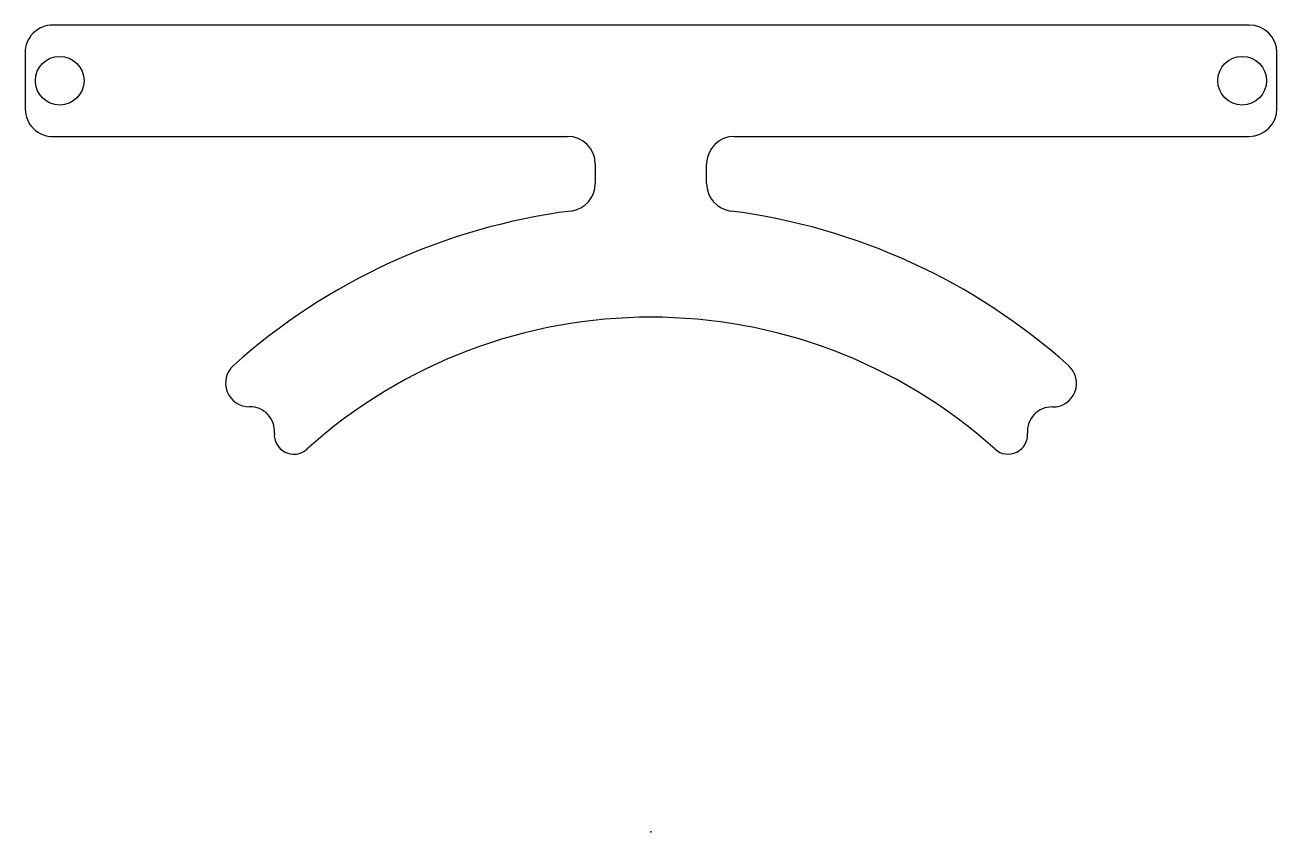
# Model space of a CAD drawing. Header units: centimetres. Extents: x -4.5 to 4.5, y 0 to 5.8.
import ezdxf

# ---------------------------------------------------------------- set-up
doc = ezdxf.new("R2010")
doc.units = ezdxf.units.CM
doc.header["$MEASUREMENT"] = 0
doc.layers.add('ラインセンサー各種 v2_Sketch36', color=7, linetype='Continuous')

msp = doc.modelspace()

# ---------------------------------------------------------------- linework, layer by layer
at = {"layer": 'ラインセンサー各種 v2_Sketch36'}
for p, q in [((4.3, 5.8, 0.46), (-4.2993, 5.8, 0.46)), ((-4.4993, 5.5993, 0.46), (-4.4978, 5.1971, 0.46)), ((4.5, 5.2, 0.46), (4.5, 5.6, 0.46)), ((-4.297, 4.9978, 0.46), (-3.7, 5, 0.46)), ((-3.7, 5, 0.46), (-0.6, 5, 0.46)), ((0.6, 5, 0.46), (3.6762, 5, 0.46)), ((3.6762, 5, 0.46), (4.3, 5, 0.46)), ((-0.4, 4.8, 0.46), (-0.4, 4.6615, 0.46)), ((0.4, 4.7, 0.46), (0.4, 4.8, 0.46)), ((0.4, 4.6615, 0.46), (0.4, 4.7, 0.46))]:
    msp.add_line(p, q, dxfattribs=at)
for centre in [(-4.25, 5.4, 0.46), (4.25, 5.4, 0.46)]:
    msp.add_circle(centre, 0.175, dxfattribs=at)
for centre, radius, start, end in [((-4.2993, 5.6, 0.46), 0.2, 90, 180.21147), ((4.3, 5.6, 0.46), 0.2, 0, 90), ((-4.2978, 5.1978, 0.46), 0.2, 180.21147, 270.21147), ((4.3, 5.2, 0.46), 0.2, 270, 0), ((-0.6, 4.8, 0.46), 0.2, 360, 90), ((0.6, 4.8, 0.46), 0.2, 90, 180), ((-0.6, 4.6615, 0.46), 0.2, 277.33437, 360), ((0.6, 4.6615, 0.46), 0.2, 180, 262.66563), ((0, 0, 0.46), 4.5, 97.33437, 131.82746), ((0, 0, 0.46), 4.5, 48.13601, 82.66563), ((0, 0, 0.46), 3.7, 48.04359, 131.96425), ((-2.8876, 3.2265, 0.46), 0.17, 131.82746, 271.00517), ((2.8897, 3.2247, 0.46), 0.17, 268.617, 48.13601), ((-2.8816, 2.8816, 0.46), 0.175, 355.2104, 91.00517), ((2.8814, 2.8798, 0.46), 0.175, 88.617, 184.39812), ((-2.5677, 2.8553, 0.46), 0.14, 175.2104, 311.96425), ((2.5673, 2.8556, 0.46), 0.14, 228.04359, 4.39812)]:
    msp.add_arc(centre, radius, start, end, dxfattribs=at)
msp.add_point((0, 0, 0.46), dxfattribs=at)

doc.saveas('drawing.dxf')
